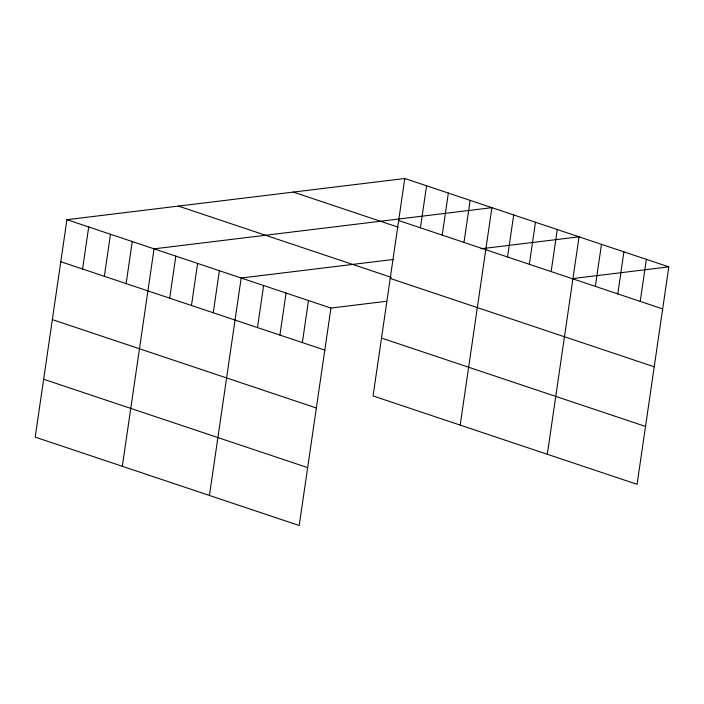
<?xml version="1.0" encoding="UTF-8"?>
<svg xmlns="http://www.w3.org/2000/svg" width="704" height="704" viewBox="0 0 704 704"><rect width="100%" height="100%" fill="white"/><g stroke="black" fill="none" stroke-linecap="round" stroke-linejoin="round"><path stroke-width="1.06" d="M404.791 178.499L373.067 395.947L637.076 484.317L668.8 266.869L404.791 178.499L66.924 219.683L35.2 437.131L299.209 525.501L330.933 308.053L386.681 301.259M82.57 269.016L88.704 226.97M104.35 276.311L110.484 234.265M126.13 283.598L132.264 241.551M122.32 466.294L154.044 248.846L491.911 207.662L460.187 425.11M169.69 298.179L175.824 256.133M191.47 305.466L197.604 263.428M213.25 312.761L219.384 270.714M209.449 495.458L241.173 278.01L393.087 259.486M257.479 327.562L263.613 285.516M279.919 335.078L286.053 293.031M302.359 342.584L308.493 300.538M420.438 227.832L426.571 185.794M442.218 235.127L448.351 193.081M463.998 242.414L470.131 200.376M507.558 256.995L513.691 214.949M529.338 264.29L535.471 222.244M551.126 271.577L557.26 229.53M547.316 454.274L579.04 236.826L480.964 248.776M595.346 286.378L601.48 244.332M617.786 293.894L623.92 251.847M640.226 301.4L646.36 259.362M571.754 278.696L668.8 266.869M398.658 220.546L662.666 308.915M293.295 192.086L398.05 227.154M178.42 206.087L391.424 277.394M390.21 278.432L654.218 366.802M66.924 219.683L330.933 308.053M381.515 338.07L645.524 426.439M60.79 261.73L324.799 350.099M52.342 319.607L316.351 407.977M43.648 379.245L307.657 467.614"/></g></svg>
